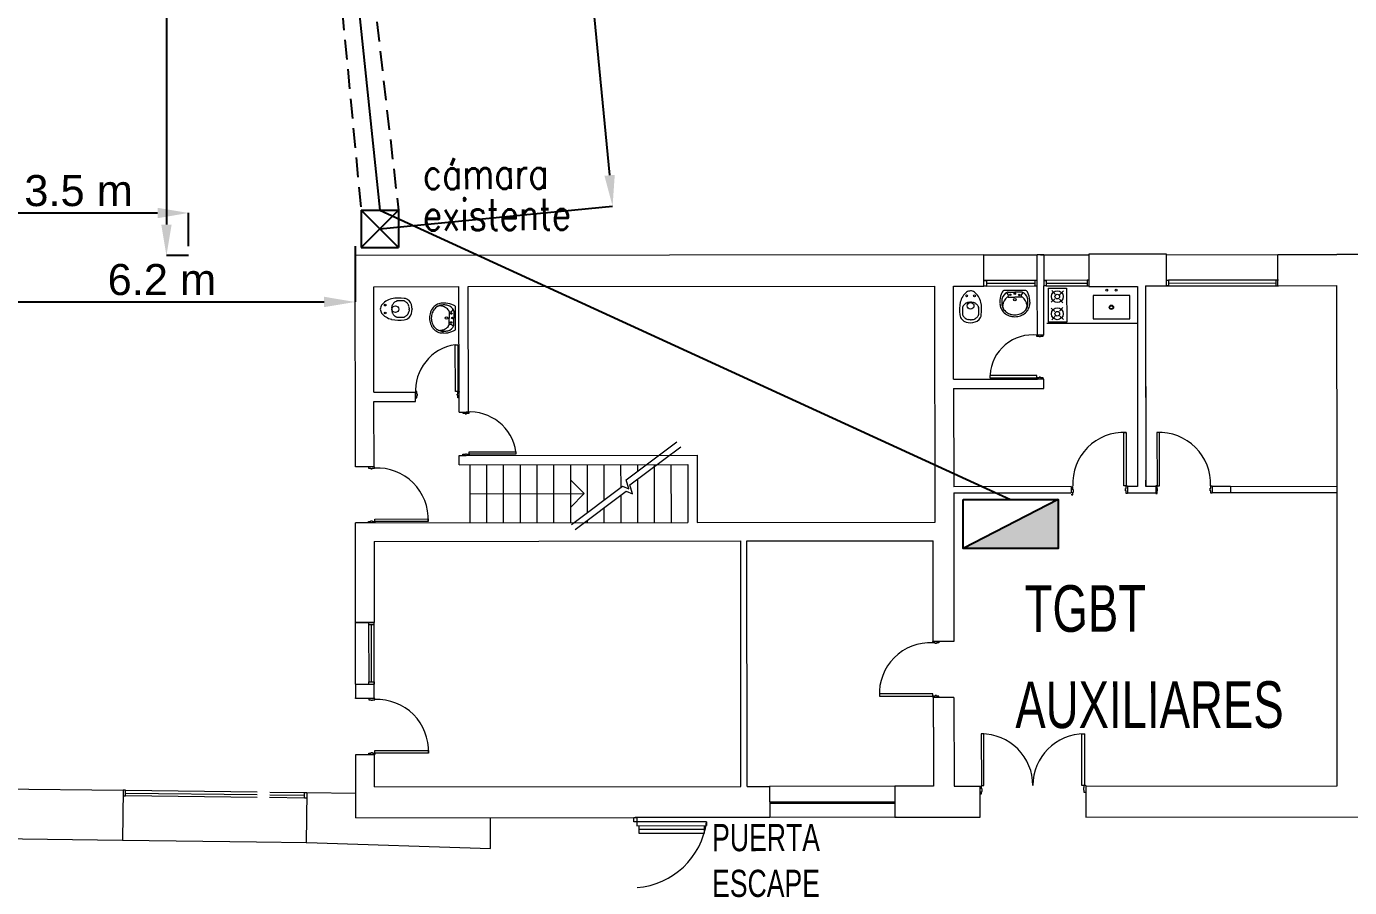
# Model space of a CAD drawing. Header units: millimetres. Extents: x 2669 to 3716, y 1967 to 2664.
# Drawn here: x 3376.98 to 3398.28, y 2234.71 to 2248.57 of the extents above; entities that cross this region are included whole.
import ezdxf

# ---------------------------------------------------------------- set-up
doc = ezdxf.new("R2010")
doc.units = ezdxf.units.MM
doc.linetypes.add('HIDDEN2', pattern=[4.7625, 3.175, -1.5875])
for name, color, linetype, lineweight in [('01 Textos', 7, 'Continuous', 15), ('02 L d C', 7, 'Continuous', 5), ('03 Cerramientos', 7, 'Continuous', 15), ('03 Escaleras', 7, 'Continuous', 5), ('03 Muros', 7, 'Continuous', 13), ('03 Sube', 7, 'Continuous', 15), ('05 Bloques', 7, 'Continuous', 5)]:
    doc.layers.add(name, color=color, linetype=linetype, lineweight=lineweight)
doc.layers.add('Textos catenaria', color=7, linetype='Continuous')
doc.layers.add('vias LP sin catenarias', color=2, linetype='Continuous')
doc.styles.add('ARIAL', font='arial.ttf', dxfattribs={"width": 0.7})
doc.styles.add('ROMANS', font='arial.ttf', dxfattribs={"width": 0.7})
doc.styles.add('SANS', font='sanss___.ttf')
doc.styles.add('SIMPLEX', font='simplex.shx', dxfattribs={"width": 0.75})
doc.dimstyles.new('COTA-100', dxfattribs={"dimtxt": 0.5, "dimasz": 0.5, "dimexe": 0, "dimexo": 0, "dimgap": 0.1, "dimtad": 1, "dimdec": 1, "dimzin": 0, "dimdsep": 46, "dimtxsty": 'SANS', "dimcen": 0.1, "dimclrd": 8, "dimclre": 8, "dimclrt": 256, "dimazin": 0, "dimtm": 1e-09, "dimtfac": 0.714286, "dimtdec": 1, "dimtmove": 2, "dimatfit": 2, "dimfxl": 0, "dimtolj": 1, "dimtzin": 0, "dimarcsym": 0})

# ---------------------------------------------------------------- blocks, each defined once
blk = doc.blocks.new('*D25')
at = {"color": 8, "lineweight": -2, "transparency": 16777216}
for p, q in [((3380.515, 2267.495), (3384.263, 2267.858)), ((3384.311, 2267.361), (3386.366, 2246.175)), ((3382.666, 2245.314), (3386.414, 2245.677))]:
    blk.add_line(p, q, dxfattribs=at)
at = {"color": 8, "transparency": 16777216}
for points in [[(3384.394, 2267.369), (3384.228, 2267.353), (3384.263, 2267.858)], [(3386.449, 2246.183), (3386.283, 2246.167), (3386.414, 2245.677)]]:
    blk.add_solid(points, dxfattribs=at)
at = {"layer": 'Defpoints', "color": 0, "transparency": 16777216}
for p in [(3380.515, 2267.495), (3386.414, 2245.677), (3382.666, 2245.314)]:
    blk.add_point(p, dxfattribs=at)
at = {"transparency": 16777216, "insert": (3386.42, 2256.815), "char_height": 0.5, "attachment_point": 5, "rotation": 275.5393, "style": 'SANS'}
blk.add_mtext('\\A1;22.8 m', dxfattribs=at)
blk = doc.blocks.new('*D26')
at = {"color": 8, "lineweight": -2, "transparency": 16777216}
for p, q in [((3379.589, 2266.895), (3379.232, 2266.895)), ((3379.232, 2266.395), (3379.232, 2245.382)), ((3379.589, 2244.882), (3379.232, 2244.882))]:
    blk.add_line(p, q, dxfattribs=at)
at = {"color": 8, "transparency": 16777216}
for points in [[(3379.149, 2266.395), (3379.316, 2266.395), (3379.232, 2266.895)], [(3379.149, 2245.382), (3379.316, 2245.382), (3379.232, 2244.882)]]:
    blk.add_solid(points, dxfattribs=at)
at = {"layer": 'Defpoints', "color": 0, "transparency": 16777216}
for p in [(3379.589, 2266.895), (3379.232, 2244.882), (3379.589, 2244.882)]:
    blk.add_point(p, dxfattribs=at)
at = {"transparency": 16777216, "insert": (3378.875, 2255.888), "char_height": 0.5, "attachment_point": 5, "rotation": 90, "style": 'SANS'}
blk.add_mtext('\\A1;22.0 m', dxfattribs=at)
blk = doc.blocks.new('*D27')
at = {"color": 8, "lineweight": -2, "transparency": 16777216}
for p, q in [((3376.047, 2245.035), (3376.047, 2244.136)), ((3382.271, 2245.035), (3382.271, 2244.136)), ((3376.547, 2244.136), (3381.771, 2244.136))]:
    blk.add_line(p, q, dxfattribs=at)
at = {"color": 8, "transparency": 16777216}
for points in [[(3376.547, 2244.22), (3376.547, 2244.053), (3376.047, 2244.136)], [(3381.771, 2244.22), (3381.771, 2244.053), (3382.271, 2244.136)]]:
    blk.add_solid(points, dxfattribs=at)
at = {"layer": 'Defpoints', "color": 0, "transparency": 16777216}
for p in [(3376.047, 2245.035), (3382.271, 2245.035), (3382.271, 2244.136)]:
    blk.add_point(p, dxfattribs=at)
at = {"transparency": 16777216, "insert": (3379.159, 2244.494), "char_height": 0.5, "attachment_point": 5, "style": 'SANS'}
blk.add_mtext('\\A1;6.2 m', dxfattribs=at)
blk = doc.blocks.new('*D28')
at = {"color": 8, "lineweight": -2, "transparency": 16777216}
for p, q in [((3376.047, 2245.035), (3376.047, 2245.569)), ((3376.547, 2245.569), (3379.089, 2245.569)), ((3379.589, 2245.035), (3379.589, 2245.569))]:
    blk.add_line(p, q, dxfattribs=at)
at = {"color": 8, "transparency": 16777216}
for points in [[(3376.547, 2245.652), (3376.547, 2245.485), (3376.047, 2245.569)], [(3379.089, 2245.652), (3379.089, 2245.485), (3379.589, 2245.569)]]:
    blk.add_solid(points, dxfattribs=at)
at = {"layer": 'Defpoints', "color": 0, "transparency": 16777216}
for p in [(3379.589, 2245.569), (3376.047, 2245.035), (3379.589, 2245.035)]:
    blk.add_point(p, dxfattribs=at)
at = {"transparency": 16777216, "insert": (3377.818, 2245.926), "char_height": 0.5, "attachment_point": 5, "style": 'SANS'}
blk.add_mtext('\\A1;3.5 m', dxfattribs=at)

msp = doc.modelspace()

# ---------------------------------------------------------------- hatches: boundary and pattern name
msp.add_hatch(color=1).paths.add_polyline_path([(3393.585, 2240.167), (3393.585, 2240.955), (3392.055, 2240.167)])

# ---------------------------------------------------------------- linework, layer by layer
at = {"color": 3}
for p, q in [((3382.366, 2245.614), (3382.366, 2245.014)), ((3382.366, 2245.614), (3382.966, 2245.614)), ((3382.366, 2245.614), (3382.966, 2245.014)), ((3382.966, 2245.614), (3382.366, 2245.014)), ((3382.966, 2245.614), (3382.966, 2245.014)), ((3382.366, 2245.014), (3382.966, 2245.014))]:
    msp.add_line(p, q, dxfattribs=at)
at = {"color": 1}
msp.add_line((3393.585, 2240.955), (3392.055, 2240.167), dxfattribs=at)
msp.add_lwpolyline([(3380.515, 2266.276), (3381.092, 2260.711), (3382.666, 2245.614), (3392.82, 2240.955)], dxfattribs=at)
msp.add_lwpolyline([(3392.055, 2240.955), (3393.585, 2240.955), (3393.585, 2240.167), (3392.055, 2240.167)], close=True, dxfattribs=at)
at = {"layer": '02 L d C'}
for p, q in [((3386.631, 2241.272), (3387.45, 2241.887)), ((3386.691, 2241.192), (3387.51, 2241.807)), ((3385.735, 2241.275), (3385.959, 2241.051)), ((3385.754, 2240.555), (3386.573, 2241.17)), ((3386.573, 2241.17), (3386.675, 2241.126)), ((3386.675, 2241.126), (3386.631, 2241.272)), ((3386.735, 2241.046), (3386.691, 2241.192)), ((3384.115, 2241.049), (3385.959, 2241.051)), ((3385.735, 2240.826), (3385.959, 2241.051)), ((3385.814, 2240.475), (3386.633, 2241.09)), ((3386.633, 2241.09), (3386.735, 2241.046))]:
    msp.add_line(p, q, dxfattribs=at)
at = {"layer": '03 Cerramientos'}
for p, q in [((3392.391, 2244.893), (3393.251, 2244.894)), ((3393.356, 2244.894), (3393.251, 2244.894)), ((3393.303, 2244.894), (3394.091, 2244.895)), ((3395.321, 2244.896), (3397.131, 2244.898)), ((3393.211, 2244.484), (3392.391, 2244.483)), ((3392.395, 2244.483), (3392.435, 2244.483)), ((3392.435, 2244.393), (3392.395, 2244.393)), ((3392.395, 2244.393), (3392.395, 2244.393)), ((3392.435, 2244.483), (3392.435, 2244.438)), ((3392.435, 2244.438), (3393.211, 2244.439)), ((3392.435, 2244.438), (3392.435, 2244.438)), ((3392.435, 2244.438), (3392.435, 2244.438)), ((3392.435, 2244.438), (3392.435, 2244.438)), ((3392.435, 2244.438), (3392.435, 2244.393)), ((3392.435, 2244.393), (3393.201, 2244.394)), ((3392.435, 2244.393), (3393.211, 2244.394)), ((3393.251, 2244.484), (3393.211, 2244.484)), ((3393.211, 2244.484), (3393.211, 2244.439)), ((3393.211, 2244.439), (3393.211, 2244.439)), ((3393.211, 2244.439), (3393.211, 2244.439)), ((3393.211, 2244.439), (3393.211, 2244.439)), ((3393.211, 2244.439), (3393.211, 2244.394)), ((3393.211, 2244.394), (3393.251, 2244.394)), ((3393.251, 2244.394), (3393.251, 2244.394)), ((3394.051, 2244.485), (3393.352, 2244.484)), ((3393.356, 2244.484), (3393.396, 2244.484)), ((3393.396, 2244.394), (3393.356, 2244.394)), ((3393.356, 2244.394), (3393.356, 2244.394)), ((3393.396, 2244.484), (3393.396, 2244.439)), ((3393.396, 2244.439), (3394.051, 2244.44)), ((3393.396, 2244.439), (3393.396, 2244.439)), ((3393.396, 2244.439), (3393.396, 2244.439)), ((3393.396, 2244.439), (3393.396, 2244.439)), ((3393.396, 2244.439), (3393.396, 2244.394)), ((3393.396, 2244.394), (3394.041, 2244.395)), ((3393.396, 2244.394), (3394.051, 2244.395)), ((3394.091, 2244.485), (3394.051, 2244.485)), ((3394.051, 2244.485), (3394.051, 2244.44)), ((3394.051, 2244.44), (3394.051, 2244.44)), ((3394.051, 2244.44), (3394.051, 2244.44)), ((3394.051, 2244.44), (3394.051, 2244.44)), ((3394.051, 2244.44), (3394.051, 2244.395)), ((3394.051, 2244.395), (3394.091, 2244.395)), ((3394.091, 2244.395), (3394.091, 2244.395)), ((3395.321, 2244.486), (3395.361, 2244.486)), ((3395.321, 2244.396), (3397.081, 2244.398)), ((3395.361, 2244.396), (3395.321, 2244.396)), ((3395.321, 2244.396), (3395.321, 2244.396)), ((3397.091, 2244.488), (3395.361, 2244.486)), ((3395.361, 2244.486), (3395.361, 2244.441)), ((3395.361, 2244.441), (3397.091, 2244.443)), ((3395.361, 2244.441), (3395.361, 2244.441)), ((3395.361, 2244.441), (3395.361, 2244.441)), ((3395.361, 2244.441), (3395.361, 2244.441)), ((3395.361, 2244.441), (3395.361, 2244.396)), ((3395.361, 2244.396), (3397.091, 2244.398)), ((3397.131, 2244.488), (3397.091, 2244.488)), ((3397.091, 2244.488), (3397.091, 2244.443)), ((3397.091, 2244.443), (3397.091, 2244.443)), ((3397.091, 2244.443), (3397.091, 2244.443)), ((3397.091, 2244.443), (3397.091, 2244.443)), ((3397.091, 2244.443), (3397.091, 2244.398)), ((3397.091, 2244.398), (3397.131, 2244.398)), ((3397.131, 2244.398), (3397.131, 2244.398)), ((3393.242, 2243.583), (3393.242, 2243.603)), ((3393.242, 2243.603), (3393.252, 2243.603)), ((3393.282, 2243.583), (3393.242, 2243.583)), ((3393.282, 2243.573), (3393.282, 2243.583)), ((3393.302, 2243.573), (3393.282, 2243.573)), ((3393.342, 2243.583), (3393.302, 2243.583)), ((3393.302, 2243.583), (3393.302, 2243.573)), ((3393.342, 2243.603), (3393.342, 2243.583)), ((3383.883, 2242.694), (3383.882, 2243.447)), ((3383.882, 2243.447), (3383.922, 2243.447)), ((3383.922, 2243.447), (3383.923, 2242.694)), ((3393.243, 2242.954), (3392.489, 2242.953)), ((3392.489, 2242.953), (3392.489, 2242.913)), ((3392.489, 2242.913), (3393.243, 2242.914)), ((3393.243, 2242.914), (3393.243, 2242.954)), ((3393.283, 2242.914), (3393.243, 2242.914)), ((3393.243, 2242.914), (3393.243, 2242.894)), ((3393.243, 2242.894), (3393.253, 2242.894)), ((3393.303, 2242.924), (3393.283, 2242.924)), ((3393.283, 2242.924), (3393.283, 2242.914)), ((3393.303, 2242.914), (3393.303, 2242.924)), ((3393.343, 2242.914), (3393.303, 2242.914)), ((3393.343, 2242.894), (3393.343, 2242.914)), ((3383.263, 2242.693), (3383.243, 2242.693)), ((3383.243, 2242.693), (3383.243, 2242.683)), ((3383.263, 2242.653), (3383.263, 2242.693)), ((3383.273, 2242.653), (3383.263, 2242.653)), ((3383.273, 2242.633), (3383.273, 2242.653)), ((3383.923, 2242.694), (3383.883, 2242.694)), ((3383.913, 2242.634), (3383.913, 2242.654)), ((3383.913, 2242.654), (3383.923, 2242.654)), ((3383.923, 2242.654), (3383.923, 2242.694)), ((3383.923, 2242.694), (3383.943, 2242.694)), ((3383.943, 2242.694), (3383.943, 2242.684)), ((3383.243, 2242.593), (3383.263, 2242.593)), ((3383.263, 2242.593), (3383.263, 2242.633)), ((3383.263, 2242.633), (3383.273, 2242.633)), ((3383.923, 2242.634), (3383.913, 2242.634)), ((3383.923, 2242.594), (3383.923, 2242.634)), ((3383.943, 2242.594), (3383.923, 2242.594)), ((3383.943, 2242.534), (3383.943, 2242.634)), ((3384.003, 2242.364), (3384.003, 2242.344)), ((3384.003, 2242.344), (3384.043, 2242.344)), ((3384.043, 2242.344), (3384.043, 2242.334)), ((3384.043, 2242.334), (3384.063, 2242.334)), ((3384.063, 2242.334), (3384.063, 2242.344)), ((3384.063, 2242.344), (3384.103, 2242.344)), ((3384.103, 2242.364), (3384.093, 2242.364)), ((3384.103, 2242.344), (3384.103, 2242.364)), ((3394.642, 2241.174), (3394.641, 2242.034)), ((3394.641, 2242.034), (3394.681, 2242.034)), ((3394.681, 2242.034), (3394.682, 2241.174)), ((3395.217, 2242.034), (3395.177, 2242.034)), ((3395.177, 2242.034), (3395.178, 2241.174)), ((3395.218, 2241.174), (3395.217, 2242.034)), ((3383.944, 2241.664), (3384.057, 2241.664)), ((3384.004, 2241.664), (3384.004, 2241.684)), ((3384.004, 2241.684), (3384.044, 2241.684)), ((3384.044, 2241.684), (3384.044, 2241.694)), ((3384.044, 2241.694), (3384.064, 2241.694)), ((3384.064, 2241.694), (3384.064, 2241.684)), ((3384.064, 2241.684), (3384.104, 2241.684)), ((3384.104, 2241.664), (3384.094, 2241.664)), ((3384.104, 2241.724), (3384.858, 2241.725)), ((3384.104, 2241.684), (3384.104, 2241.724)), ((3384.858, 2241.685), (3384.104, 2241.684)), ((3384.104, 2241.684), (3384.104, 2241.664)), ((3384.858, 2241.725), (3384.858, 2241.685)), ((3382.484, 2241.482), (3382.484, 2241.462)), ((3382.484, 2241.462), (3382.524, 2241.462)), ((3382.524, 2241.462), (3382.524, 2241.452)), ((3382.524, 2241.452), (3382.544, 2241.452)), ((3382.544, 2241.452), (3382.544, 2241.462)), ((3382.544, 2241.462), (3382.584, 2241.462)), ((3382.584, 2241.482), (3382.574, 2241.482)), ((3382.584, 2241.462), (3382.584, 2241.482)), ((3393.822, 2241.153), (3393.802, 2241.153)), ((3393.802, 2241.153), (3393.802, 2241.143)), ((3393.822, 2241.113), (3393.822, 2241.153)), ((3394.682, 2241.174), (3394.642, 2241.174)), ((3394.682, 2241.134), (3394.682, 2241.174)), ((3394.682, 2241.174), (3394.702, 2241.174)), ((3394.702, 2241.174), (3394.702, 2241.164)), ((3395.178, 2241.174), (3395.158, 2241.174)), ((3395.158, 2241.174), (3395.158, 2241.164)), ((3395.178, 2241.174), (3395.218, 2241.174)), ((3395.178, 2241.134), (3395.178, 2241.174)), ((3396.043, 2241.137), (3396.043, 2241.177)), ((3396.043, 2241.177), (3396.063, 2241.177)), ((3396.063, 2241.177), (3396.063, 2241.167)), ((3396.363, 2241.167), (3398.075, 2241.169)), ((3393.802, 2241.043), (3393.802, 2241.033)), ((3393.802, 2241.033), (3393.822, 2241.033)), ((3393.832, 2241.113), (3393.822, 2241.113)), ((3393.822, 2241.033), (3393.822, 2241.073)), ((3393.822, 2241.073), (3393.832, 2241.073)), ((3393.832, 2241.073), (3393.832, 2241.113)), ((3394.672, 2241.094), (3394.672, 2241.134)), ((3394.672, 2241.134), (3394.682, 2241.134)), ((3394.682, 2241.094), (3394.672, 2241.094)), ((3394.682, 2241.054), (3394.682, 2241.094)), ((3394.702, 2241.054), (3394.682, 2241.054)), ((3394.702, 2241.064), (3394.702, 2241.054)), ((3395.158, 2241.064), (3395.158, 2241.054)), ((3395.158, 2241.054), (3395.178, 2241.054)), ((3395.188, 2241.134), (3395.178, 2241.134)), ((3395.178, 2241.054), (3395.178, 2241.094)), ((3395.178, 2241.094), (3395.188, 2241.094)), ((3395.188, 2241.094), (3395.188, 2241.134)), ((3396.033, 2241.097), (3396.033, 2241.137)), ((3396.033, 2241.137), (3396.043, 2241.137)), ((3396.043, 2241.097), (3396.033, 2241.097)), ((3396.043, 2241.057), (3396.043, 2241.097)), ((3396.063, 2241.057), (3396.043, 2241.057)), ((3396.063, 2241.067), (3396.063, 2241.057)), ((3396.363, 2241.067), (3398.075, 2241.069)), ((3382.276, 2240.282), (3382.275, 2240.582)), ((3382.575, 2240.582), (3382.275, 2240.582)), ((3382.485, 2240.582), (3382.485, 2240.602)), ((3382.485, 2240.602), (3382.525, 2240.602)), ((3382.525, 2240.602), (3382.525, 2240.612)), ((3382.525, 2240.612), (3382.545, 2240.612)), ((3382.545, 2240.612), (3382.545, 2240.602)), ((3382.545, 2240.602), (3382.585, 2240.602)), ((3382.585, 2240.582), (3382.575, 2240.582)), ((3382.585, 2240.642), (3383.445, 2240.643)), ((3382.585, 2240.602), (3382.585, 2240.642)), ((3383.445, 2240.603), (3382.585, 2240.602)), ((3382.585, 2240.602), (3382.585, 2240.582)), ((3383.445, 2240.643), (3383.445, 2240.603)), ((3382.278, 2237.984), (3382.277, 2238.984)), ((3382.487, 2238.984), (3382.487, 2238.944)), ((3382.487, 2238.944), (3382.488, 2238.024)), ((3382.487, 2238.944), (3382.532, 2238.944)), ((3382.533, 2238.024), (3382.532, 2238.944)), ((3382.532, 2238.944), (3382.532, 2238.944)), ((3382.532, 2238.944), (3382.532, 2238.944)), ((3382.532, 2238.944), (3382.532, 2238.944)), ((3382.532, 2238.944), (3382.577, 2238.944)), ((3382.577, 2238.944), (3382.577, 2238.984)), ((3382.577, 2238.984), (3382.577, 2238.984)), ((3382.578, 2238.024), (3382.577, 2238.944)), ((3382.578, 2237.984), (3382.577, 2238.934)), ((3391.567, 2238.651), (3391.567, 2238.671)), ((3391.567, 2238.671), (3391.577, 2238.671)), ((3391.607, 2238.651), (3391.567, 2238.651)), ((3391.607, 2238.641), (3391.607, 2238.651)), ((3391.627, 2238.641), (3391.607, 2238.641)), ((3391.667, 2238.651), (3391.627, 2238.651)), ((3391.627, 2238.651), (3391.627, 2238.641)), ((3391.667, 2238.671), (3391.667, 2238.651)), ((3391.907, 2238.671), (3391.803, 2238.671)), ((3382.488, 2237.984), (3382.488, 2238.024)), ((3382.488, 2238.024), (3382.533, 2238.024)), ((3382.533, 2238.024), (3382.533, 2238.024)), ((3382.533, 2238.024), (3382.533, 2238.024)), ((3382.533, 2238.024), (3382.533, 2238.024)), ((3382.533, 2238.024), (3382.578, 2238.024)), ((3382.578, 2238.024), (3382.578, 2237.984)), ((3382.578, 2237.984), (3382.578, 2237.984)), ((3382.488, 2237.754), (3382.488, 2237.734)), ((3382.588, 2237.754), (3382.578, 2237.754)), ((3382.588, 2237.734), (3382.588, 2237.754)), ((3391.568, 2237.831), (3390.708, 2237.83)), ((3390.708, 2237.83), (3390.708, 2237.79)), ((3390.708, 2237.79), (3391.568, 2237.791)), ((3391.568, 2237.791), (3391.568, 2237.831)), ((3391.608, 2237.791), (3391.568, 2237.791)), ((3391.568, 2237.791), (3391.568, 2237.771)), ((3391.568, 2237.771), (3391.578, 2237.771)), ((3391.628, 2237.801), (3391.608, 2237.801)), ((3391.608, 2237.801), (3391.608, 2237.791)), ((3391.628, 2237.791), (3391.628, 2237.801)), ((3391.668, 2237.791), (3391.628, 2237.791)), ((3391.668, 2237.771), (3391.668, 2237.791)), ((3391.908, 2237.771), (3391.804, 2237.771)), ((3382.488, 2237.734), (3382.528, 2237.734)), ((3382.528, 2237.734), (3382.528, 2237.724)), ((3382.528, 2237.724), (3382.548, 2237.724)), ((3382.548, 2237.724), (3382.548, 2237.734)), ((3382.548, 2237.734), (3382.588, 2237.734)), ((3392.389, 2237.183), (3392.349, 2237.183)), ((3392.349, 2237.183), (3392.35, 2236.353)), ((3392.39, 2236.353), (3392.389, 2237.183)), ((3393.97, 2236.354), (3393.969, 2237.184)), ((3393.969, 2237.184), (3394.009, 2237.184)), ((3394.009, 2237.184), (3394.01, 2236.354)), ((3382.589, 2236.914), (3383.449, 2236.915)), ((3382.589, 2236.874), (3382.589, 2236.914)), ((3383.449, 2236.915), (3383.449, 2236.875)), ((3382.489, 2236.854), (3382.489, 2236.874)), ((3382.489, 2236.874), (3382.529, 2236.874)), ((3382.529, 2236.874), (3382.529, 2236.884)), ((3382.529, 2236.884), (3382.549, 2236.884)), ((3382.549, 2236.884), (3382.549, 2236.874)), ((3382.549, 2236.874), (3382.589, 2236.874)), ((3382.589, 2236.854), (3382.579, 2236.854)), ((3383.449, 2236.875), (3382.589, 2236.874)), ((3382.589, 2236.874), (3382.589, 2236.854)), ((3378.575, 2236.276), (3380.694, 2236.251)), ((3390.976, 2236.341), (3388.942, 2236.339)), ((3392.352, 2236.338), (3392.332, 2236.338)), ((3392.332, 2236.338), (3392.332, 2236.328)), ((3392.35, 2236.353), (3392.39, 2236.353)), ((3392.352, 2236.298), (3392.352, 2236.338)), ((3392.362, 2236.298), (3392.352, 2236.298)), ((3392.352, 2236.218), (3392.352, 2236.258)), ((3392.352, 2236.258), (3392.362, 2236.258)), ((3392.362, 2236.258), (3392.362, 2236.298)), ((3394.01, 2236.354), (3393.97, 2236.354)), ((3393.997, 2236.279), (3393.997, 2236.319)), ((3393.997, 2236.319), (3394.007, 2236.319)), ((3394.007, 2236.279), (3393.997, 2236.279)), ((3394.007, 2236.319), (3394.007, 2236.359)), ((3394.007, 2236.359), (3394.027, 2236.359)), ((3394.007, 2236.239), (3394.007, 2236.279)), ((3394.027, 2236.359), (3394.027, 2236.349)), ((3380.693, 2236.161), (3378.573, 2236.186)), ((3378.574, 2236.231), (3380.694, 2236.206)), ((3381.453, 2236.151), (3380.893, 2236.158)), ((3380.894, 2236.248), (3381.494, 2236.241)), ((3380.894, 2236.203), (3381.454, 2236.196)), ((3381.453, 2236.151), (3381.454, 2236.196)), ((3381.453, 2236.151), (3381.454, 2236.196)), ((3381.493, 2236.151), (3381.453, 2236.151)), ((3381.493, 2236.151), (3381.453, 2236.151)), ((3381.454, 2236.196), (3381.454, 2236.241)), ((3381.454, 2236.241), (3381.494, 2236.241)), ((3381.454, 2236.196), (3381.454, 2236.241)), ((3381.454, 2236.241), (3381.494, 2236.241)), ((3381.454, 2236.196), (3381.454, 2236.196)), ((3381.454, 2236.196), (3381.454, 2236.196)), ((3381.454, 2236.196), (3381.454, 2236.196)), ((3381.454, 2236.196), (3381.454, 2236.196)), ((3381.454, 2236.196), (3381.454, 2236.196)), ((3381.454, 2236.196), (3381.454, 2236.196)), ((3381.494, 2236.241), (3381.483, 2235.436)), ((3381.494, 2236.241), (3381.483, 2235.436)), ((3381.494, 2236.241), (3381.494, 2236.241)), ((3381.494, 2236.241), (3381.494, 2236.241)), ((3388.943, 2236.089), (3390.959, 2236.091)), ((3388.943, 2236.069), (3390.959, 2236.071)), ((3392.332, 2236.228), (3392.332, 2236.218)), ((3392.332, 2236.218), (3392.352, 2236.218)), ((3394.027, 2236.239), (3394.007, 2236.239)), ((3394.027, 2236.249), (3394.027, 2236.239)), ((3384.449, 2235.386), (3384.449, 2235.834)), ((3384.449, 2235.386), (3384.449, 2235.834)), ((3384.45, 2235.336), (3384.449, 2235.834)), ((3390.983, 2235.841), (3388.943, 2235.839)), ((3392.33, 2235.843), (3392.32, 2235.843)), ((3378.523, 2235.471), (3380.683, 2235.446)), ((3380.683, 2235.446), (3381.483, 2235.436)), ((3381.483, 2235.436), (3381.493, 2235.436)), ((3381.483, 2235.436), (3381.493, 2235.436))]:
    msp.add_line(p, q, dxfattribs=at)
for centre, radius, start, end in [((3393.177, 2242.918), 0.689, 83.742, 176.3066), ((3383.994, 2242.703), 0.753, 98.5101, 184.3338), ((3384.113, 2241.613), 0.753, 8.5101, 94.3338), ((3394.643, 2241.212), 0.823, 87.398, 182.724), ((3395.216, 2241.212), 0.823, 357.398, 92.724), ((3382.623, 2240.641), 0.823, 357.398, 92.724), ((3391.53, 2237.829), 0.823, 87.398, 182.724), ((3382.627, 2236.913), 0.823, 357.398, 92.724), ((3392.35, 2236.353), 0.83, 0.061, 90.061), ((3394.01, 2236.354), 0.83, 90.061, 180.061)]:
    msp.add_arc(centre, radius, start, end, dxfattribs=at)
at = {"layer": '03 Escaleras'}
for p, q in [((3384.114, 2241.514), (3384.115, 2240.584)), ((3384.384, 2241.514), (3384.385, 2240.584)), ((3384.654, 2241.515), (3384.655, 2240.585)), ((3384.924, 2241.515), (3384.925, 2240.585)), ((3385.194, 2241.515), (3385.195, 2240.585)), ((3385.464, 2241.515), (3385.465, 2240.585)), ((3385.734, 2241.516), (3385.735, 2240.586)), ((3386.004, 2241.516), (3386.005, 2240.744)), ((3386.274, 2241.516), (3386.275, 2240.946)), ((3386.544, 2241.517), (3386.545, 2241.149)), ((3386.814, 2241.517), (3386.814, 2241.41)), ((3387.084, 2241.517), (3387.085, 2240.587)), ((3387.354, 2241.517), (3387.355, 2240.587)), ((3386.815, 2241.285), (3386.815, 2240.587)), ((3386.545, 2241.024), (3386.545, 2240.587)), ((3386.275, 2240.821), (3386.275, 2240.586)), ((3386.005, 2240.619), (3386.005, 2240.586))]:
    msp.add_line(p, q, dxfattribs=at)
at = {"layer": '03 Muros'}
for p, q in [((3392.391, 2244.893), (3382.271, 2244.882)), ((3382.274, 2241.482), (3382.271, 2244.882)), ((3392.391, 2244.393), (3392.391, 2244.893)), ((3393.251, 2244.394), (3393.251, 2244.894)), ((3393.356, 2244.894), (3393.356, 2244.394)), ((3395.331, 2244.906), (3394.081, 2244.905)), ((3394.081, 2244.905), (3394.081, 2244.385)), ((3395.331, 2244.396), (3395.331, 2244.906)), ((3397.121, 2244.898), (3398.071, 2244.899)), ((3397.121, 2244.398), (3397.121, 2244.898)), ((3398.578, 2244.899), (3398.071, 2244.899)), ((3382.571, 2244.382), (3383.941, 2244.384)), ((3382.573, 2242.682), (3382.571, 2244.382)), ((3383.943, 2242.534), (3383.941, 2244.384)), ((3384.091, 2244.384), (3391.601, 2244.392)), ((3384.093, 2242.364), (3384.091, 2244.384)), ((3391.605, 2240.592), (3391.601, 2244.392)), ((3391.901, 2244.392), (3392.391, 2244.393)), ((3391.903, 2242.892), (3391.901, 2244.392)), ((3393.252, 2243.603), (3393.251, 2244.394)), ((3393.357, 2243.603), (3393.356, 2244.394)), ((3394.081, 2244.385), (3394.861, 2244.385)), ((3394.861, 2244.385), (3394.865, 2241.165)), ((3394.991, 2244.396), (3395.321, 2244.396)), ((3394.991, 2244.396), (3394.993, 2242.596)), ((3394.991, 2244.396), (3394.995, 2241.166)), ((3397.071, 2244.398), (3398.071, 2244.399)), ((3398.075, 2241.069), (3398.071, 2244.399)), ((3394.872, 2243.791), (3393.402, 2243.79)), ((3393.357, 2243.603), (3393.252, 2243.603)), ((3391.903, 2242.892), (3393.253, 2242.894)), ((3391.903, 2242.892), (3392.588, 2242.893)), ((3393.358, 2242.894), (3393.243, 2242.894)), ((3393.358, 2242.744), (3393.358, 2242.894)), ((3382.573, 2242.682), (3383.243, 2242.683)), ((3383.243, 2242.533), (3383.243, 2242.683)), ((3383.943, 2242.364), (3383.943, 2242.657)), ((3391.903, 2242.742), (3393.358, 2242.744)), ((3391.903, 2242.742), (3391.905, 2241.162)), ((3382.573, 2242.532), (3383.243, 2242.533)), ((3382.574, 2241.482), (3382.573, 2242.532)), ((3383.943, 2242.364), (3384.093, 2242.364)), ((3383.944, 2241.664), (3387.774, 2241.668)), ((3383.944, 2241.514), (3383.944, 2241.664)), ((3387.774, 2241.668), (3387.775, 2240.588)), ((3382.274, 2241.482), (3382.274, 2241.492)), ((3382.574, 2241.482), (3382.274, 2241.482)), ((3383.944, 2241.514), (3387.624, 2241.518)), ((3387.624, 2241.518), (3387.625, 2240.588)), ((3393.796, 2241.164), (3391.905, 2241.162)), ((3393.796, 2241.164), (3393.796, 2241.064)), ((3394.702, 2241.165), (3394.702, 2241.065)), ((3394.865, 2241.165), (3394.702, 2241.165)), ((3394.995, 2241.166), (3394.995, 2241.266)), ((3395.178, 2241.166), (3394.995, 2241.166)), ((3395.158, 2241.166), (3395.158, 2241.066)), ((3396.363, 2241.167), (3396.063, 2241.167)), ((3396.063, 2241.167), (3396.063, 2241.067)), ((3396.363, 2241.167), (3396.363, 2241.067)), ((3391.905, 2241.062), (3393.796, 2241.064)), ((3391.905, 2241.062), (3391.907, 2238.671)), ((3394.702, 2241.065), (3394.875, 2241.065)), ((3394.875, 2241.065), (3395.158, 2241.066)), ((3396.063, 2241.067), (3396.363, 2241.067)), ((3398.08, 2236.349), (3398.075, 2241.069)), ((3382.275, 2240.582), (3387.625, 2240.588)), ((3382.277, 2238.974), (3382.275, 2240.582)), ((3387.775, 2240.588), (3391.605, 2240.592)), ((3382.576, 2240.282), (3385.226, 2240.285)), ((3382.576, 2240.282), (3382.577, 2238.974)), ((3385.226, 2240.285), (3388.476, 2240.289)), ((3388.479, 2237.389), (3388.476, 2240.289)), ((3388.48, 2236.339), (3388.476, 2240.289)), ((3388.576, 2240.289), (3391.576, 2240.292)), ((3388.576, 2240.289), (3391.576, 2240.292)), ((3388.576, 2240.289), (3391.576, 2240.292)), ((3388.58, 2236.339), (3388.576, 2240.289)), ((3391.577, 2238.671), (3391.576, 2240.292)), ((3382.277, 2238.974), (3382.577, 2238.974)), ((3382.577, 2238.974), (3382.277, 2238.974)), ((3391.907, 2238.671), (3391.577, 2238.671)), ((3382.278, 2237.984), (3382.578, 2237.984)), ((3382.278, 2237.984), (3382.278, 2237.754)), ((3382.578, 2237.754), (3382.578, 2237.984)), ((3382.278, 2237.754), (3382.278, 2237.764)), ((3382.578, 2237.754), (3382.278, 2237.754)), ((3391.908, 2237.771), (3391.578, 2237.771)), ((3391.579, 2237.292), (3391.578, 2237.771)), ((3391.908, 2237.771), (3391.91, 2236.342)), ((3391.579, 2237.292), (3391.58, 2236.342)), ((3382.28, 2235.832), (3382.279, 2236.854)), ((3382.279, 2236.854), (3382.579, 2236.854)), ((3382.58, 2236.332), (3382.579, 2236.854)), ((3375.575, 2236.312), (3378.535, 2236.276)), ((3378.535, 2236.276), (3378.523, 2235.471)), ((3378.575, 2236.276), (3378.535, 2236.276)), ((3378.535, 2236.276), (3378.535, 2236.276)), ((3378.574, 2236.231), (3378.575, 2236.276)), ((3382.58, 2236.332), (3388.48, 2236.339)), ((3388.58, 2236.339), (3388.942, 2236.339)), ((3388.942, 2236.339), (3388.943, 2235.839)), ((3391.58, 2236.342), (3390.958, 2236.341)), ((3390.958, 2236.341), (3390.959, 2235.841)), ((3391.91, 2236.342), (3392.33, 2236.343)), ((3392.33, 2235.843), (3392.33, 2236.343)), ((3394.03, 2236.344), (3398.08, 2236.349)), ((3394.03, 2236.344), (3394.03, 2235.844)), ((3378.533, 2236.187), (3378.573, 2236.186)), ((3378.573, 2236.186), (3378.574, 2236.231)), ((3378.574, 2236.231), (3378.574, 2236.231)), ((3378.574, 2236.231), (3378.574, 2236.231)), ((3378.574, 2236.231), (3378.574, 2236.231)), ((3381.494, 2236.241), (3381.483, 2235.436)), ((3381.494, 2236.241), (3382.28, 2236.232)), ((3381.494, 2236.241), (3382.28, 2236.232)), ((3382.28, 2235.832), (3386.78, 2235.837)), ((3382.28, 2235.832), (3386.78, 2235.837)), ((3388.943, 2235.839), (3386.78, 2235.837)), ((3390.959, 2235.841), (3392.33, 2235.843)), ((3394.03, 2235.844), (3398.462, 2235.849)), ((3375.563, 2235.515), (3378.523, 2235.472)), ((3381.493, 2235.436), (3384.45, 2235.336))]:
    msp.add_line(p, q, dxfattribs=at)
at = {"layer": '03 Sube', "ltscale": 0.1}
for p, q in [((3386.755, 2235.767), (3386.755, 2235.837)), ((3386.755, 2235.837), (3386.805, 2235.837)), ((3386.805, 2235.837), (3386.805, 2235.768)), ((3386.805, 2235.768), (3386.755, 2235.767))]:
    msp.add_line(p, q, dxfattribs=at)
at = {"layer": '03 Sube'}
for p, q in [((3387.925, 2235.769), (3386.805, 2235.768)), ((3386.805, 2235.768), (3386.806, 2235.705)), ((3386.806, 2235.705), (3387.925, 2235.707)), ((3386.843, 2235.643), (3386.843, 2235.705)), ((3387.888, 2235.644), (3386.843, 2235.643)), ((3386.843, 2235.581), (3386.843, 2235.643)), ((3387.888, 2235.706), (3387.888, 2235.582)), ((3387.925, 2235.769), (3387.925, 2235.707)), ((3387.888, 2235.582), (3386.843, 2235.581))]:
    msp.add_line(p, q, dxfattribs=at)
msp.add_arc((3386.715, 2235.927), 1.221, 274.3207, 352.5282, dxfattribs=at)
at = {"layer": '05 Bloques'}
for p, q in [((3393.423, 2244.359), (3393.424, 2243.809)), ((3393.423, 2244.359), (3393.723, 2244.359)), ((3393.723, 2244.359), (3393.724, 2243.809)), ((3393.066, 2244.319), (3392.711, 2244.319)), ((3392.779, 2244.294), (3392.889, 2244.294)), ((3392.783, 2244.214), (3392.889, 2244.214)), ((3392.999, 2244.294), (3392.889, 2244.294)), ((3392.995, 2244.214), (3392.889, 2244.214)), ((3393.066, 2244.319), (3393.066, 2244.319)), ((3393.533, 2244.185), (3393.474, 2244.131)), ((3393.536, 2244.262), (3393.482, 2244.321)), ((3393.61, 2244.181), (3393.664, 2244.122)), ((3393.614, 2244.259), (3393.672, 2244.313)), ((3394.741, 2244.243), (3394.148, 2244.242)), ((3394.148, 2244.242), (3394.148, 2243.867)), ((3394.741, 2243.867), (3394.741, 2244.243)), ((3382.859, 2244.037), (3382.86, 2244.055)), ((3382.859, 2244.037), (3382.859, 2244.022)), ((3382.859, 2244.008), (3382.859, 2244.022)), ((3382.859, 2244.008), (3382.86, 2243.99)), ((3383.139, 2244.038), (3383.137, 2244.055)), ((3383.139, 2244.008), (3383.138, 2243.99)), ((3383.139, 2244.038), (3383.139, 2244.023)), ((3383.139, 2244.008), (3383.139, 2244.023)), ((3383.781, 2243.983), (3383.781, 2243.877)), ((3383.861, 2243.987), (3383.861, 2243.877)), ((3383.886, 2243.699), (3383.886, 2244.054)), ((3392.162, 2244.131), (3392.144, 2244.129)), ((3392.162, 2244.131), (3392.177, 2244.131)), ((3392.192, 2244.131), (3392.177, 2244.131)), ((3392.192, 2244.131), (3392.209, 2244.129)), ((3393.533, 2243.984), (3393.474, 2244.037)), ((3393.61, 2243.987), (3393.664, 2244.046)), ((3383.781, 2243.771), (3383.781, 2243.877)), ((3383.861, 2243.767), (3383.861, 2243.877)), ((3392.162, 2243.851), (3392.144, 2243.852)), ((3392.162, 2243.851), (3392.177, 2243.851)), ((3392.192, 2243.851), (3392.177, 2243.851)), ((3392.192, 2243.851), (3392.21, 2243.852)), ((3393.724, 2243.809), (3393.424, 2243.809)), ((3393.536, 2243.906), (3393.483, 2243.847)), ((3393.614, 2243.91), (3393.673, 2243.856)), ((3394.148, 2243.867), (3394.741, 2243.867)), ((3383.886, 2243.699), (3383.886, 2243.699))]:
    msp.add_line(p, q, dxfattribs=at)
for centre, radius in [((3392.113, 2244.235), 0.0141), ((3392.24, 2244.235), 0.0141), ((3392.815, 2244.252), 0.0125), ((3392.889, 2244.174), 0.02), ((3392.889, 2244.269), 0.0125), ((3392.96, 2244.249), 0.0125), ((3393.573, 2244.222), 0.0957), ((3393.573, 2244.222), 0.0375), ((3394.368, 2244.325), 0.015), ((3394.518, 2244.325), 0.015), ((3382.754, 2244.086), 0.0141), ((3382.755, 2243.959), 0.0141), ((3382.917, 2244.022), 0.0535), ((3383.819, 2243.95), 0.0125), ((3392.177, 2244.073), 0.0535), ((3393.573, 2243.947), 0.0957), ((3393.573, 2243.947), 0.0375), ((3394.443, 2244.05), 0.035), ((3394.443, 2244.05), 0.025), ((3383.741, 2243.877), 0.02), ((3383.816, 2243.806), 0.0125), ((3383.836, 2243.877), 0.0125)]:
    msp.add_circle(centre, radius, dxfattribs=at)
for centre, radius, start, end in [((3383.002, 2243.803), 0.419, 124.7085, 137.3528), ((3382.923, 2243.901), 0.294, 102.8369, 122.8495), ((3382.981, 2243.547), 0.652, 83.1602, 100.9346), ((3383.002, 2244.01), 0.156, 128.6408, 137.9264), ((3383.022, 2243.985), 0.187, 120.3241, 128.6408), ((3382.946, 2244.116), 0.0358, 101.2406, 120.3241), ((3382.959, 2244.048), 0.105, 95.5552, 101.2406), ((3383.016, 2243.462), 0.694, 93.3481, 95.5552), ((3382.985, 2243.997), 0.158, 90.061, 93.3481), ((3382.985, 2243.772), 0.383, 87.9508, 90.061), ((3383.013, 2243.772), 0.383, 90.061, 92.1712), ((3383.013, 2243.997), 0.158, 86.7739, 90.061), ((3382.983, 2243.462), 0.694, 84.5668, 86.7739), ((3383.039, 2244.049), 0.105, 78.8814, 84.5668), ((3383.04, 2244.045), 0.151, 49.5794, 82.7093), ((3383.052, 2244.116), 0.0358, 59.7979, 78.8814), ((3382.976, 2243.985), 0.187, 51.4812, 59.7979), ((3382.995, 2244.01), 0.156, 42.1956, 51.4812), ((3382.991, 2244.029), 0.196, 358.1905, 41.8906), ((3392.652, 2244.01), 0.652, 169.1874, 186.9618), ((3392.298, 2244.067), 0.294, 147.2725, 167.2851), ((3392.396, 2243.988), 0.419, 132.7691, 145.4135), ((3392.197, 2244.128), 0.188, 96.1995, 117.0095), ((3392.156, 2244.128), 0.189, 63.1242, 83.8377), ((3391.958, 2243.988), 0.419, 34.7085, 47.3528), ((3392.055, 2244.067), 0.294, 12.8369, 32.8495), ((3391.702, 2244.009), 0.652, 353.1602, 10.9346), ((3393.022, 2244.131), 0.374, 160.1386, 180.061), ((3392.991, 2244.142), 0.341, 150.7021, 160.1386), ((3393.022, 2244.131), 0.344, 169.0314, 180.061), ((3392.829, 2244.154), 0.151, 113.7207, 163.7106), ((3392.896, 2244.051), 0.206, 155.9396, 170.7732), ((3392.711, 2244.299), 0.02, 90.0609, 150.7021), ((3392.913, 2244.044), 0.224, 134.8767, 155.9396), ((3392.732, 2244.232), 0.0542, 340.1722, 68.7837), ((3392.783, 2244.174), 0.04, 90.061, 134.8767), ((3392.779, 2244.269), 0.025, 89.7726, 113.7207), ((3392.779, 2244.204), 0.09, 90.061, 90.5517), ((3393.046, 2244.233), 0.0542, 111.3383, 199.9498), ((3392.995, 2244.174), 0.04, 45.2453, 90.061), ((3392.999, 2244.204), 0.09, 89.5702, 90.061), ((3392.999, 2244.269), 0.025, 66.4013, 90.3494), ((3392.949, 2244.154), 0.151, 16.4114, 66.4013), ((3392.866, 2244.044), 0.224, 24.1823, 45.2453), ((3392.9, 2244.077), 0.241, 48.8751, 49.4233), ((3393.066, 2244.299), 0.02, 29.4199, 90.0611), ((3392.882, 2244.051), 0.206, 9.3488, 24.1823), ((3392.787, 2244.142), 0.341, 19.9834, 29.4199), ((3392.756, 2244.131), 0.344, 0.061, 11.0906), ((3392.756, 2244.131), 0.374, 0.061, 19.9834), ((3382.862, 2244.002), 0.189, 153.1242, 173.8377), ((3382.861, 2244.042), 0.188, 186.1995, 207.0095), ((3383.001, 2244.241), 0.419, 222.7691, 235.4135), ((3383.108, 2244.002), 0.254, 161.3885, 167.9751), ((3383.108, 2244.043), 0.254, 192.1469, 198.7335), ((3382.94, 2244.059), 0.0766, 149.3854, 161.3885), ((3382.941, 2243.986), 0.0766, 198.7335, 210.7366), ((3382.963, 2244.046), 0.102, 137.9264, 149.3854), ((3382.963, 2243.999), 0.102, 210.7366, 222.1956), ((3383.002, 2244.035), 0.156, 222.1956, 231.4812), ((3382.995, 2244.035), 0.156, 308.6408, 317.9264), ((3383.035, 2244.046), 0.102, 30.7366, 42.1956), ((3383.035, 2244), 0.102, 317.9264, 329.3854), ((3383.057, 2244.059), 0.0766, 18.7335, 30.7366), ((3383.057, 2243.986), 0.0766, 329.3854, 341.3885), ((3382.89, 2244.002), 0.254, 12.1469, 18.7335), ((3382.889, 2244.043), 0.254, 341.3885, 347.9751), ((3382.991, 2244.016), 0.196, 318.2314, 1.9315), ((3383.187, 2244.023), 0.000649, 1.9315, 358.1905), ((3383.74, 2243.877), 0.274, 160.1386, 180.061), ((3383.709, 2243.888), 0.241, 138.8751, 160.1386), ((3383.74, 2243.877), 0.244, 160.1386, 180.061), ((3383.709, 2243.888), 0.211, 138.8751, 160.1386), ((3383.689, 2243.905), 0.214, 115.3933, 138.8751), ((3383.689, 2243.905), 0.184, 115.3933, 138.8751), ((3383.637, 2243.984), 0.09, 80.7732, 123.5626), ((3383.676, 2243.932), 0.184, 90.061, 115.3933), ((3383.676, 2243.932), 0.154, 89.7475, 115.3933), ((3383.698, 2243.744), 0.344, 99.6436, 99.7913), ((3383.618, 2243.87), 0.206, 65.9396, 80.7732), ((3383.698, 2243.744), 0.374, 90.061, 93.3662), ((3383.698, 2243.744), 0.344, 90.061, 93.5139), ((3383.698, 2243.744), 0.374, 70.1386, 90.061), ((3383.698, 2243.744), 0.344, 79.0314, 90.061), ((3383.611, 2243.853), 0.224, 44.8767, 65.9396), ((3383.721, 2243.936), 0.151, 23.7207, 73.7106), ((3383.741, 2243.983), 0.04, 0.061, 44.8767), ((3383.799, 2244.034), 0.0542, 250.1722, 338.7837), ((3383.709, 2243.775), 0.341, 60.7021, 70.1386), ((3383.836, 2243.987), 0.025, 359.7726, 23.7207), ((3383.771, 2243.986), 0.09, 0.061, 0.5517), ((3383.866, 2244.054), 0.02, 0.0609, 60.7021), ((3392.154, 2243.95), 0.151, 187.4127, 220.5426), ((3392.202, 2244.005), 0.158, 176.7739, 180.061), ((3392.427, 2244.005), 0.383, 180.061, 182.1712), ((3392.427, 2243.977), 0.383, 177.9508, 180.061), ((3392.202, 2243.977), 0.158, 180.061, 183.3481), ((3392.738, 2243.975), 0.694, 174.5668, 176.7739), ((3392.738, 2244.008), 0.694, 183.3481, 185.5552), ((3392.151, 2244.031), 0.105, 168.8814, 174.5668), ((3392.151, 2243.951), 0.105, 185.5552, 191.2406), ((3392.083, 2244.044), 0.0358, 149.7979, 168.8814), ((3392.083, 2243.937), 0.0358, 191.2406, 210.3241), ((3392.214, 2243.968), 0.187, 141.4812, 149.7979), ((3392.214, 2244.014), 0.187, 210.3241, 218.6408), ((3392.19, 2243.987), 0.156, 132.1956, 141.4812), ((3392.154, 2244.027), 0.102, 120.7366, 132.1956), ((3392.141, 2244.049), 0.0766, 108.7335, 120.7366), ((3392.197, 2243.881), 0.254, 102.1469, 108.7335), ((3392.157, 2243.881), 0.254, 71.3885, 77.9751), ((3392.213, 2244.049), 0.0766, 59.3854, 71.3885), ((3392.2, 2244.027), 0.102, 47.9264, 59.3854), ((3392.164, 2243.987), 0.156, 38.6408, 47.9264), ((3392.14, 2243.968), 0.187, 30.3241, 38.6408), ((3392.14, 2244.014), 0.187, 321.4812, 329.7979), ((3392.27, 2244.044), 0.0358, 11.2406, 30.3241), ((3392.27, 2243.938), 0.0358, 329.7979, 348.8814), ((3392.203, 2244.031), 0.105, 5.5552, 11.2406), ((3392.203, 2243.951), 0.105, 348.8814, 354.5668), ((3391.616, 2243.974), 0.694, 3.3481, 5.5552), ((3391.616, 2244.007), 0.694, 354.5668, 356.7739), ((3392.152, 2244.005), 0.158, 0.061, 3.3481), ((3391.926, 2244.005), 0.383, 357.9508, 0.061), ((3391.926, 2243.976), 0.383, 0.061, 2.1712), ((3392.152, 2243.977), 0.158, 356.7739, 0.061), ((3392.199, 2243.95), 0.151, 319.5794, 352.7093), ((3393.022, 2244.131), 0.374, 180.061, 183.3662), ((3392.834, 2244.109), 0.184, 180.061, 205.3933), ((3392.86, 2244.122), 0.214, 205.3933, 228.8751), ((3393.022, 2244.131), 0.344, 180.061, 183.5139), ((3392.834, 2244.109), 0.154, 179.7475, 205.3933), ((3393.022, 2244.131), 0.344, 189.6436, 189.7913), ((3392.782, 2244.07), 0.09, 170.7732, 213.5626), ((3392.86, 2244.122), 0.184, 205.3933, 228.8751), ((3392.878, 2244.142), 0.241, 228.8751, 250.1386), ((3392.878, 2244.142), 0.211, 228.8751, 250.1386), ((3392.889, 2244.173), 0.244, 250.1386, 270.061), ((3392.889, 2244.173), 0.244, 270.061, 289.9834), ((3392.9, 2244.142), 0.211, 289.9834, 311.2469), ((3392.9, 2244.142), 0.241, 289.9834, 311.2469), ((3392.918, 2244.122), 0.184, 311.2469, 334.7287), ((3392.918, 2244.122), 0.214, 311.2469, 334.7287), ((3392.996, 2244.07), 0.09, 326.5594, 9.3488), ((3392.945, 2244.109), 0.154, 334.7287, 0.3745), ((3392.756, 2244.131), 0.344, 350.3307, 350.4784), ((3392.756, 2244.131), 0.344, 356.6081, 0.061), ((3392.945, 2244.109), 0.184, 334.7287, 0.061), ((3393.503, 2244.11), 0.374, 176.7558, 180.061), ((3382.923, 2244.144), 0.294, 237.2725, 257.2851), ((3382.98, 2244.497), 0.652, 259.1874, 276.9618), ((3383.022, 2244.06), 0.187, 231.4812, 239.7979), ((3382.946, 2243.929), 0.0358, 239.7979, 258.8814), ((3382.959, 2243.997), 0.105, 258.8814, 264.5668), ((3383.015, 2244.584), 0.694, 264.5668, 266.7739), ((3382.985, 2244.048), 0.158, 266.7739, 270.061), ((3382.984, 2244.273), 0.383, 270.061, 272.1712), ((3383.013, 2244.273), 0.383, 267.9508, 270.061), ((3383.013, 2244.048), 0.158, 270.061, 273.3481), ((3382.982, 2244.583), 0.694, 273.3481, 275.5552), ((3383.039, 2243.997), 0.105, 275.5552, 281.2406), ((3383.052, 2243.929), 0.0358, 281.2406, 300.3241), ((3383.04, 2244), 0.151, 277.4127, 310.5426), ((3382.976, 2244.06), 0.187, 300.3241, 308.6408), ((3383.74, 2243.877), 0.274, 180.061, 199.9834), ((3383.709, 2243.865), 0.241, 199.9834, 221.2469), ((3383.74, 2243.877), 0.244, 180.061, 199.9834), ((3383.709, 2243.865), 0.211, 199.9834, 221.2469), ((3383.689, 2243.848), 0.214, 221.2469, 244.7287), ((3383.689, 2243.848), 0.184, 221.2469, 244.7287), ((3383.611, 2243.9), 0.224, 294.1823, 315.2453), ((3383.721, 2243.817), 0.151, 286.4114, 336.4013), ((3383.741, 2243.771), 0.04, 315.2453, 0.061), ((3383.8, 2243.72), 0.0542, 21.3383, 109.9498), ((3383.644, 2243.865), 0.241, 318.8751, 319.4233), ((3383.836, 2243.767), 0.025, 336.4013, 0.3494), ((3383.771, 2243.767), 0.09, 359.5702, 0.061), ((3392.17, 2243.998), 0.196, 228.2314, 271.9315), ((3392.19, 2243.994), 0.156, 218.6408, 227.9264), ((3392.154, 2243.955), 0.102, 227.9264, 239.3854), ((3392.141, 2243.932), 0.0766, 239.3854, 251.3885), ((3392.197, 2244.1), 0.254, 251.3885, 257.9751), ((3392.177, 2243.803), 0.000649, 271.9315, 268.1905), ((3392.183, 2243.998), 0.196, 268.1905, 311.8906), ((3392.156, 2244.1), 0.254, 282.1469, 288.7335), ((3392.213, 2243.932), 0.0766, 288.7335, 300.7366), ((3392.2, 2243.955), 0.102, 300.7366, 312.1956), ((3392.164, 2243.994), 0.156, 312.1956, 321.4812), ((3392.889, 2244.173), 0.274, 250.1386, 270.061), ((3392.889, 2244.173), 0.274, 270.061, 289.9834), ((3383.637, 2243.769), 0.09, 236.5594, 279.3488), ((3383.676, 2243.821), 0.184, 244.7287, 270.061), ((3383.676, 2243.821), 0.154, 244.7287, 270.3745), ((3383.698, 2244.01), 0.344, 260.3307, 260.4784), ((3383.618, 2243.883), 0.206, 279.3488, 294.1823), ((3383.677, 2243.263), 0.374, 86.7558, 90.061), ((3383.698, 2244.01), 0.344, 266.6081, 270.061), ((3383.698, 2244.01), 0.344, 270.061, 281.0906), ((3383.698, 2244.01), 0.374, 270.061, 289.9834), ((3383.709, 2243.979), 0.341, 289.9834, 299.4199), ((3383.866, 2243.699), 0.02, 299.4199, 0.0611)]:
    msp.add_arc(centre, radius, start, end, dxfattribs=at)
at = {"layer": 'vias LP sin catenarias', "color": 5, "linetype": 'HIDDEN2', "ltscale": 0.1}
for p, q in [((3380.389, 2266.372), (3382.366, 2245.614)), ((3380.628, 2266.153), (3382.966, 2245.614))]:
    msp.add_line(p, q, dxfattribs=at)

# ---------------------------------------------------------------- texts
at = {"layer": '01 Textos', "color": 1, "style": 'ROMANS', "width": 0.7}
msp.add_text('TGBT', height=0.75, rotation=0.061, dxfattribs=at).set_placement((3393.047, 2238.826))
at = {"layer": '01 Textos', "style": 'ROMANS', "width": 0.7}
msp.add_text('AUXILIARES', height=0.75, rotation=0.061, dxfattribs=at).set_placement((3392.897, 2237.276))
at = {"layer": '03 Sube', "style": 'ARIAL', "width": 0.7}
for s, p in [('PUERTA', (3388.017, 2235.295)), ('ESCAPE', (3388.016, 2234.558))]:
    msp.add_text(s, height=0.4375, rotation=0.061, dxfattribs=at).set_placement(p)
at = {"layer": 'Textos catenaria', "style": 'SIMPLEX', "width": 0.8}
for s, p in [('cámara', (3383.363, 2245.949)), ('existente', (3383.363, 2245.285))]:
    msp.add_text(s, height=0.5, rotation=0.3193, dxfattribs=at).set_placement(p)

# ---------------------------------------------------------------- dimensions: what is measured, and where the dimension line sits
dim = msp.add_linear_dim(base=(3386.414, 2245.677), p1=(3380.515, 2267.495), p2=(3382.666, 2245.314), angle=275.5393, text='22.8 m', dimstyle='COTA-100', override={"dimpost": ' m'})
dim.commit()
dim.dimension.update_dxf_attribs({"geometry": '*D25', "text_midpoint": (3386.42, 2256.815), "dimtype": 161})
for p1, p2, distance, picture, middle in [((3379.589, 2266.895), (3379.589, 2244.882), -0.356, '*D26', (3378.875, 2255.888)), ((3376.047, 2245.035), (3379.589, 2245.035), 0.534, '*D28', (3377.818, 2245.926)), ((3376.047, 2245.035), (3382.271, 2245.035), -0.898, '*D27', (3379.159, 2244.494))]:
    dim = msp.add_aligned_dim(p1=p1, p2=p2, distance=distance, dimstyle='COTA-100', override={"dimpost": ' m'})
    dim.commit()
    dim.dimension.update_dxf_attribs({"geometry": picture, "text_midpoint": middle})

doc.saveas('drawing.dxf')
